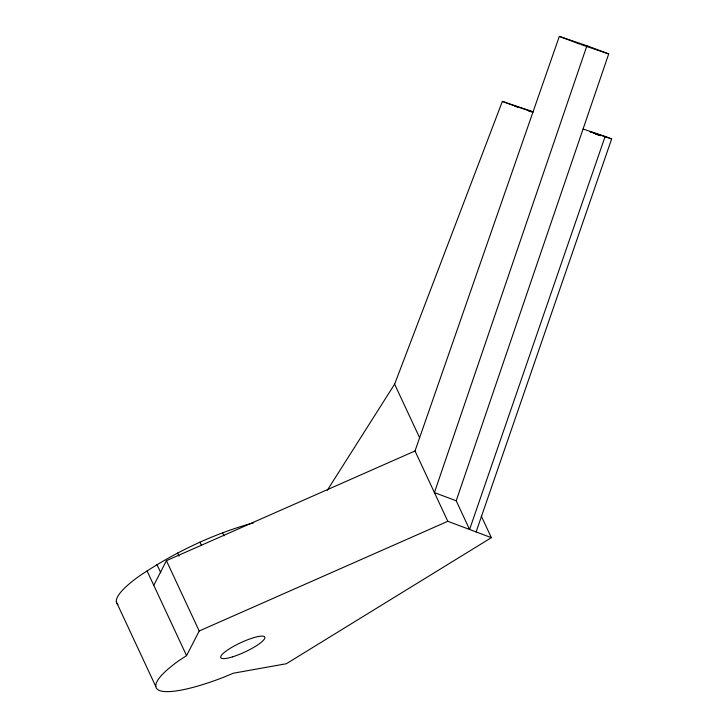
<?xml version="1.0" encoding="UTF-8"?>
<svg xmlns="http://www.w3.org/2000/svg" width="728" height="728" viewBox="0 0 728 728"><rect width="100%" height="100%" fill="white"/><g stroke="black" fill="none" stroke-linecap="round" stroke-linejoin="round"><path stroke-width="1.09" d="M447.802 521.293L199.208 630.994L186.568 655.646L178.952 660.605A95.541 20.029 -25 0 0 223.469 677.34L233.324 673.218L286.332 663.745L491.364 537.664L447.802 521.293L415.015 450.978L559.313 36.4L586.923 45.737L434.416 492.592L456.201 500.782L469.578 529.484L605.114 136.473L583.073 129.011M456.201 500.782L608.699 53.927L586.923 45.737M476.112 531.94L611.647 138.921L605.114 136.473M327.254 490.344L394.621 384.147L502.365 101.392L533.433 111.903M153.781 585.33L166.421 560.678L415.015 450.978M253.699 522.75C213.04 533.888 174.438 552.461 139.476 575.939A95.541 20.029 -25 0 0 117.945 604.668M581.09 44.59L608.699 53.927M511.074 104.668L532.505 111.912M611.647 138.921L589.607 131.468L600.791 135.672M528.355 110.838L531.577 111.93M595.504 134.034L598.616 135.089M559.313 36.4L580.052 44.199M502.365 101.392L510.11 104.304M514.951 106.124L517.854 107.216M481.326 516.143L491.364 537.664M394.621 384.147L419.474 437.446M222.586 532.741L224.024 535.817M199.972 542.196L201.41 545.272M177.587 553.043L179.024 556.119M166.421 560.678L199.208 630.994M156.948 564.555L160.779 572.754M147.083 570.98L186.568 655.646M116.353 601.938L155.828 686.595M232.45 656.874A24.288 5.096 -25 0 0 264.874 637.4A24.288 5.096 -25 0 0 230.985 647.838A24.288 5.096 -25 0 0 232.45 656.874"/></g></svg>
